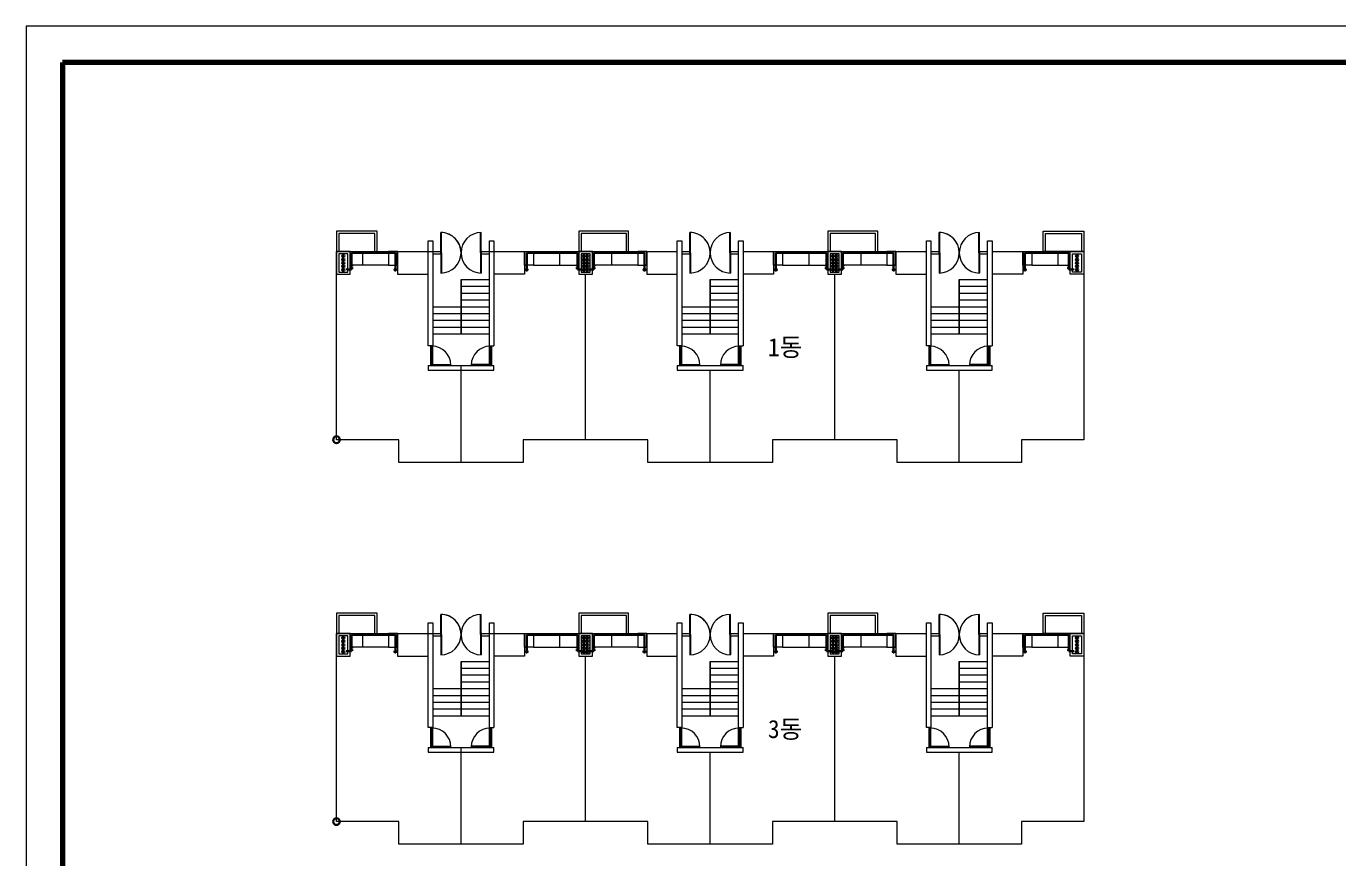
# Model space of a CAD drawing. Header units: millimetres. Extents: x 77978 to 1977917, y -128530 to 383426.
# Drawn here: x 1580897 to 1638850, y 92480 to 129213 of the extents above; entities that cross this region are included whole.
import ezdxf

# ---------------------------------------------------------------- set-up
doc = ezdxf.new("R2010")
doc.units = ezdxf.units.MM
doc.header["$LTSCALE"] = 20
doc.layers.get('0').update_dxf_attribs({"lineweight": 0})
doc.layers.add('TEXT', color=2, linetype='Continuous')
doc.layers.add('급수부품', color=2, linetype='Continuous')
for name, color, linetype, lineweight in [('WID', 6, 'Continuous', 0), ('건축선', 7, 'Continuous', 0), ('급수', 3, 'Continuous', 30)]:
    doc.layers.add(name, color=color, linetype=linetype, lineweight=lineweight)
doc.styles.add('굴림800', font='', dxfattribs={"height": 800})
doc.styles.get('굴림800').set_extended_font_data('GulimChe')

# ---------------------------------------------------------------- blocks, each defined once
blk = doc.blocks.new('상수도 도각-다중')
at = {"lineweight": 100}
for p, q in [((123000, 86100), (3000, 86100)), ((3000, 86100), (3000, 3000))]:
    blk.add_line(p, q, dxfattribs=at)
blk.add_lwpolyline([(0, 0), (126000, 0), (126000, 89100), (0, 89100)], close=True)
blk = doc.blocks.new('A$C701459fe')
at = {"layer": '급수부품'}
for p, q in [((0, -283), (0, 284)), ((0, 233), (460, -232)), ((460, 233), (0, -232)), ((460, -283), (460, 284))]:
    blk.add_line(p, q, dxfattribs=at)

msp = doc.modelspace()

# ---------------------------------------------------------------- linework, layer by layer
for p, q in [((1596295.1, 119269.1), (1596295.1, 120069.1)), ((1607395.1, 119269.1), (1607395.1, 120069.1)), ((1618395.1, 119269.1), (1618395.1, 120069.1)), ((1625895.1, 119269.1), (1625895.1, 120069.1)), ((1598645.1, 119739.1), (1598845.1, 119739.1)), ((1601345.1, 119739.1), (1601545.1, 119739.1)), ((1609645.1, 119739.1), (1609845.1, 119739.1)), ((1612345.1, 119739.1), (1612545.1, 119739.1)), ((1620645.1, 119739.1), (1620845.1, 119739.1)), ((1623345.1, 119739.1), (1623545.1, 119739.1)), ((1594595.1, 119269.1), (1598845.1, 119269.1)), ((1594595.1, 110969.1), (1594595.1, 119269.1)), ((1595195.1, 119269.1), (1597295.1, 119269.1)), ((1595745.1, 119269.1), (1595745.1, 118669.1)), ((1597295.1, 119269.1), (1597295.1, 118269.1)), ((1601345.1, 119269.1), (1609645.1, 119269.1)), ((1602895.1, 119269.1), (1602895.1, 118269.1)), ((1604445.1, 119269.1), (1604445.1, 118669.1)), ((1606745.1, 119269.1), (1606745.1, 118669.1)), ((1608295.1, 119269.1), (1608295.1, 118269.1)), ((1612545.1, 119269.1), (1620645.1, 119269.1)), ((1613895.1, 119269.1), (1613895.1, 118269.1)), ((1615445.1, 119269.1), (1615445.1, 118669.1)), ((1617745.1, 119269.1), (1617745.1, 118669.1)), ((1619295.1, 119269.1), (1619295.1, 118269.1)), ((1623545.1, 119269.1), (1627595.1, 119269.1)), ((1624895.1, 119269.1), (1624895.1, 118269.1)), ((1626445.1, 119269.1), (1626445.1, 118669.1)), ((1627595.1, 119269.1), (1627595.1, 110969.1)), ((1596895.1, 118669.1), (1595195.1, 118669.1)), ((1597295.1, 118669.1), (1597195.1, 118669.1)), ((1597295.1, 118269.1), (1598645.1, 118269.1)), ((1602895.1, 118269.1), (1601545.1, 118269.1)), ((1602895.1, 118669.1), (1602995.1, 118669.1)), ((1603295.1, 118669.1), (1605295.1, 118669.1)), ((1605595.1, 110969.1), (1605595.1, 118269.1)), ((1607895.1, 118669.1), (1605895.1, 118669.1)), ((1608295.1, 118669.1), (1608195.1, 118669.1)), ((1608295.1, 118269.1), (1609645.1, 118269.1)), ((1613895.1, 118269.1), (1612545.1, 118269.1)), ((1613895.1, 118669.1), (1613995.1, 118669.1)), ((1614295.1, 118669.1), (1616295.1, 118669.1)), ((1616595.1, 110969.1), (1616595.1, 118269.1)), ((1618895.1, 118669.1), (1616895.1, 118669.1)), ((1619295.1, 118669.1), (1619195.1, 118669.1)), ((1619295.1, 118269.1), (1620645.1, 118269.1)), ((1624895.1, 118269.1), (1623545.1, 118269.1)), ((1624895.1, 118669.1), (1624995.1, 118669.1)), ((1625295.1, 118669.1), (1626995.1, 118669.1)), ((1600095.1, 115639.1), (1600095.1, 118039.1)), ((1611095.1, 115639.1), (1611095.1, 118039.1)), ((1611095.1, 115639.1), (1611095.1, 118039.1)), ((1622095.1, 115639.1), (1622095.1, 118039.1)), ((1622095.1, 115639.1), (1622095.1, 118039.1)), ((1600095.1, 109969.1), (1600095.1, 114239.1)), ((1611095.1, 109969.1), (1611095.1, 114039.1)), ((1622095.1, 109969.1), (1622095.1, 114039.1)), ((1597345.1, 110969.1), (1594595.1, 110969.1)), ((1597345.1, 109969.1), (1597345.1, 110969.1)), ((1608345.1, 110969.1), (1602845.1, 110969.1)), ((1602845.1, 110969.1), (1602845.1, 109969.1)), ((1608345.1, 109969.1), (1608345.1, 110969.1)), ((1619345.1, 110969.1), (1613845.1, 110969.1)), ((1613845.1, 110969.1), (1613845.1, 109969.1)), ((1619345.1, 109969.1), (1619345.1, 110969.1)), ((1627595.1, 110969.1), (1624845.1, 110969.1)), ((1624845.1, 110969.1), (1624845.1, 109969.1)), ((1602845.1, 109969.1), (1597345.1, 109969.1)), ((1613845.1, 109969.1), (1608345.1, 109969.1)), ((1624845.1, 109969.1), (1619345.1, 109969.1)), ((1596295.1, 102419.1), (1596295.1, 103219.1)), ((1607395.1, 102419.1), (1607395.1, 103219.1)), ((1618395.1, 102419.1), (1618395.1, 103219.1)), ((1625895.1, 102419.1), (1625895.1, 103219.1)), ((1598645.1, 102889.1), (1598845.1, 102889.1)), ((1601345.1, 102889.1), (1601545.1, 102889.1)), ((1609645.1, 102889.1), (1609845.1, 102889.1)), ((1612345.1, 102889.1), (1612545.1, 102889.1)), ((1620645.1, 102889.1), (1620845.1, 102889.1)), ((1623345.1, 102889.1), (1623545.1, 102889.1)), ((1594595.1, 102419.1), (1598845.1, 102419.1)), ((1594595.1, 94119.1), (1594595.1, 102419.1)), ((1595195.1, 102419.1), (1597295.1, 102419.1)), ((1595745.1, 102419.1), (1595745.1, 101819.1)), ((1597295.1, 102419.1), (1597295.1, 101419.1)), ((1601345.1, 102419.1), (1609645.1, 102419.1)), ((1602895.1, 102419.1), (1602895.1, 101419.1)), ((1604445.1, 102419.1), (1604445.1, 101819.1)), ((1606745.1, 102419.1), (1606745.1, 101819.1)), ((1608295.1, 102419.1), (1608295.1, 101419.1)), ((1612545.1, 102419.1), (1620645.1, 102419.1)), ((1613895.1, 102419.1), (1613895.1, 101419.1)), ((1615445.1, 102419.1), (1615445.1, 101819.1)), ((1617745.1, 102419.1), (1617745.1, 101819.1)), ((1619295.1, 102419.1), (1619295.1, 101419.1)), ((1623545.1, 102419.1), (1627595.1, 102419.1)), ((1624895.1, 102419.1), (1624895.1, 101419.1)), ((1626445.1, 102419.1), (1626445.1, 101819.1)), ((1627595.1, 102419.1), (1627595.1, 94119.1)), ((1596895.1, 101819.1), (1595195.1, 101819.1)), ((1597295.1, 101819.1), (1597195.1, 101819.1)), ((1597295.1, 101419.1), (1598645.1, 101419.1)), ((1602895.1, 101419.1), (1601545.1, 101419.1)), ((1602895.1, 101819.1), (1602995.1, 101819.1)), ((1603295.1, 101819.1), (1605295.1, 101819.1)), ((1605595.1, 94119.1), (1605595.1, 101419.1)), ((1607895.1, 101819.1), (1605895.1, 101819.1)), ((1608295.1, 101819.1), (1608195.1, 101819.1)), ((1608295.1, 101419.1), (1609645.1, 101419.1)), ((1613895.1, 101419.1), (1612545.1, 101419.1)), ((1613895.1, 101819.1), (1613995.1, 101819.1)), ((1614295.1, 101819.1), (1616295.1, 101819.1)), ((1616595.1, 94119.1), (1616595.1, 101419.1)), ((1618895.1, 101819.1), (1616895.1, 101819.1)), ((1619295.1, 101819.1), (1619195.1, 101819.1)), ((1619295.1, 101419.1), (1620645.1, 101419.1)), ((1624895.1, 101419.1), (1623545.1, 101419.1)), ((1624895.1, 101819.1), (1624995.1, 101819.1)), ((1625295.1, 101819.1), (1626995.1, 101819.1)), ((1600095.1, 98789.1), (1600095.1, 101189.1)), ((1611095.1, 98789.1), (1611095.1, 101189.1)), ((1611095.1, 98789.1), (1611095.1, 101189.1)), ((1622095.1, 98789.1), (1622095.1, 101189.1)), ((1622095.1, 98789.1), (1622095.1, 101189.1)), ((1600095.1, 93119.1), (1600095.1, 97389.1)), ((1611095.1, 93119.1), (1611095.1, 97189.1)), ((1622095.1, 93119.1), (1622095.1, 97189.1)), ((1597345.1, 94119.1), (1594595.1, 94119.1)), ((1597345.1, 93119.1), (1597345.1, 94119.1)), ((1608345.1, 94119.1), (1602845.1, 94119.1)), ((1602845.1, 94119.1), (1602845.1, 93119.1)), ((1608345.1, 93119.1), (1608345.1, 94119.1)), ((1619345.1, 94119.1), (1613845.1, 94119.1)), ((1613845.1, 94119.1), (1613845.1, 93119.1)), ((1619345.1, 93119.1), (1619345.1, 94119.1)), ((1627595.1, 94119.1), (1624845.1, 94119.1)), ((1624845.1, 94119.1), (1624845.1, 93119.1)), ((1602845.1, 93119.1), (1597345.1, 93119.1)), ((1613845.1, 93119.1), (1608345.1, 93119.1)), ((1624845.1, 93119.1), (1619345.1, 93119.1))]:
    msp.add_line(p, q)
at = {"color": 5}
for p, q in [((1605395.1, 119269.1), (1607395.1, 119269.1)), ((1616395.1, 119269.1), (1618395.1, 119269.1)), ((1605395.1, 102419.1), (1607395.1, 102419.1)), ((1616395.1, 102419.1), (1618395.1, 102419.1))]:
    msp.add_line(p, q, dxfattribs=at)
for points in [[(1596395.1, 120169.1), (1594595.1, 120169.1), (1594595.1, 119269.1), (1596395.1, 119269.1)], [(1596295.1, 120069.1), (1594695.1, 120069.1), (1594695.1, 119269.1), (1596295.1, 119269.1)], [(1607495.1, 120169.1), (1605295.1, 120169.1), (1605295.1, 119269.1), (1607495.1, 119269.1)], [(1607395.1, 120069.1), (1605395.1, 120069.1), (1605395.1, 119269.1), (1607395.1, 119269.1)], [(1618495.1, 120169.1), (1616295.1, 120169.1), (1616295.1, 119269.1), (1618495.1, 119269.1)], [(1618395.1, 120069.1), (1616395.1, 120069.1), (1616395.1, 119269.1), (1618395.1, 119269.1)], [(1625795.1, 120169.1), (1627595.1, 120169.1), (1627595.1, 119269.1), (1625795.1, 119269.1)], [(1625895.1, 120069.1), (1627495.1, 120069.1), (1627495.1, 119269.1), (1625895.1, 119269.1)], [(1594595.1, 118269.1), (1595195.1, 118269.1), (1595195.1, 119269.1), (1594595.1, 119269.1)], [(1594695.1, 118369.1), (1595095.1, 118369.1), (1595095.1, 119169.1), (1594695.1, 119169.1)], [(1596895.1, 118669.1), (1597295.1, 118669.1), (1597295.1, 119269.1), (1596895.1, 119269.1)], [(1603295.1, 118669.1), (1602895.1, 118669.1), (1602895.1, 119269.1), (1603295.1, 119269.1)], [(1605295.1, 118269.1), (1605895.1, 118269.1), (1605895.1, 119269.1), (1605295.1, 119269.1)], [(1605395.1, 118369.1), (1605795.1, 118369.1), (1605795.1, 119169.1), (1605395.1, 119169.1)], [(1607895.1, 118669.1), (1608295.1, 118669.1), (1608295.1, 119269.1), (1607895.1, 119269.1)], [(1614295.1, 118669.1), (1613895.1, 118669.1), (1613895.1, 119269.1), (1614295.1, 119269.1)], [(1616295.1, 118269.1), (1616895.1, 118269.1), (1616895.1, 119269.1), (1616295.1, 119269.1)], [(1616395.1, 118369.1), (1616795.1, 118369.1), (1616795.1, 119169.1), (1616395.1, 119169.1)], [(1618895.1, 118669.1), (1619295.1, 118669.1), (1619295.1, 119269.1), (1618895.1, 119269.1)], [(1625295.1, 118669.1), (1624895.1, 118669.1), (1624895.1, 119269.1), (1625295.1, 119269.1)], [(1627595.1, 118269.1), (1626995.1, 118269.1), (1626995.1, 119269.1), (1627595.1, 119269.1)], [(1627495.1, 118369.1), (1627095.1, 118369.1), (1627095.1, 119169.1), (1627495.1, 119169.1)], [(1596395.1, 103319.1), (1594595.1, 103319.1), (1594595.1, 102419.1), (1596395.1, 102419.1)], [(1596295.1, 103219.1), (1594695.1, 103219.1), (1594695.1, 102419.1), (1596295.1, 102419.1)], [(1607495.1, 103319.1), (1605295.1, 103319.1), (1605295.1, 102419.1), (1607495.1, 102419.1)], [(1607395.1, 103219.1), (1605395.1, 103219.1), (1605395.1, 102419.1), (1607395.1, 102419.1)], [(1618495.1, 103319.1), (1616295.1, 103319.1), (1616295.1, 102419.1), (1618495.1, 102419.1)], [(1618395.1, 103219.1), (1616395.1, 103219.1), (1616395.1, 102419.1), (1618395.1, 102419.1)], [(1625795.1, 103319.1), (1627595.1, 103319.1), (1627595.1, 102419.1), (1625795.1, 102419.1)], [(1625895.1, 103219.1), (1627495.1, 103219.1), (1627495.1, 102419.1), (1625895.1, 102419.1)], [(1594595.1, 101419.1), (1595195.1, 101419.1), (1595195.1, 102419.1), (1594595.1, 102419.1)], [(1594695.1, 101519.1), (1595095.1, 101519.1), (1595095.1, 102319.1), (1594695.1, 102319.1)], [(1596895.1, 101819.1), (1597295.1, 101819.1), (1597295.1, 102419.1), (1596895.1, 102419.1)], [(1603295.1, 101819.1), (1602895.1, 101819.1), (1602895.1, 102419.1), (1603295.1, 102419.1)], [(1605295.1, 101419.1), (1605895.1, 101419.1), (1605895.1, 102419.1), (1605295.1, 102419.1)], [(1605395.1, 101519.1), (1605795.1, 101519.1), (1605795.1, 102319.1), (1605395.1, 102319.1)], [(1607895.1, 101819.1), (1608295.1, 101819.1), (1608295.1, 102419.1), (1607895.1, 102419.1)], [(1614295.1, 101819.1), (1613895.1, 101819.1), (1613895.1, 102419.1), (1614295.1, 102419.1)], [(1616295.1, 101419.1), (1616895.1, 101419.1), (1616895.1, 102419.1), (1616295.1, 102419.1)], [(1616395.1, 101519.1), (1616795.1, 101519.1), (1616795.1, 102319.1), (1616395.1, 102319.1)], [(1618895.1, 101819.1), (1619295.1, 101819.1), (1619295.1, 102419.1), (1618895.1, 102419.1)], [(1625295.1, 101819.1), (1624895.1, 101819.1), (1624895.1, 102419.1), (1625295.1, 102419.1)], [(1627595.1, 101419.1), (1626995.1, 101419.1), (1626995.1, 102419.1), (1627595.1, 102419.1)], [(1627495.1, 101519.1), (1627095.1, 101519.1), (1627095.1, 102319.1), (1627495.1, 102319.1)]]:
    msp.add_lwpolyline(points, close=True)
at = {"layer": 'WID'}
for p, q in [((1599200.1, 119219.1), (1599200.1, 120114.1)), ((1599230.1, 119219.1), (1599230.1, 120113.6)), ((1600960.1, 119219.1), (1600960.1, 120113.6)), ((1600960.1, 119269.1), (1600960.1, 120109.7)), ((1600990.1, 119219.1), (1600990.1, 120114.1)), ((1600990.1, 119219.1), (1600990.1, 120110.3)), ((1610200.1, 119219.1), (1610200.1, 120114.1)), ((1610230.1, 119219.1), (1610230.1, 120113.6)), ((1611960.1, 119219.1), (1611960.1, 120113.6)), ((1611960.1, 119269.1), (1611960.1, 120109.7)), ((1611990.1, 119219.1), (1611990.1, 120114.1)), ((1611990.1, 119219.1), (1611990.1, 120110.3)), ((1621200.1, 119219.1), (1621200.1, 120114.1)), ((1621230.1, 119219.1), (1621230.1, 120113.6)), ((1622960.1, 119219.1), (1622960.1, 120113.6)), ((1622960.1, 119269.1), (1622960.1, 120109.7)), ((1622990.1, 119219.1), (1622990.1, 120114.1)), ((1622990.1, 119219.1), (1622990.1, 120110.3)), ((1598845.1, 119269.1), (1599230.1, 119269.1)), ((1598845.1, 119169.1), (1599230.1, 119169.1)), ((1599175.1, 119269.1), (1599200.1, 119269.1)), ((1599200.1, 119169.1), (1599175.1, 119169.1)), ((1599175.1, 119169.1), (1599200.1, 119169.1)), ((1599200.1, 119269.1), (1599200.1, 119169.1)), ((1599230.1, 119269.1), (1599200.1, 119269.1)), ((1599230.1, 119219.1), (1599200.1, 119219.1)), ((1599200.1, 119219.1), (1599200.1, 118324.1)), ((1599230.1, 119169.1), (1599200.1, 119169.1)), ((1599230.1, 119219.1), (1599230.1, 118324.6)), ((1600960.1, 119269.1), (1601345.1, 119269.1)), ((1600990.1, 119269.1), (1600960.1, 119269.1)), ((1600960.1, 119219.1), (1600990.1, 119219.1)), ((1600960.1, 119219.1), (1600960.1, 118324.6)), ((1600960.1, 119219.1), (1600990.1, 119219.1)), ((1600960.1, 119169.1), (1601345.1, 119169.1)), ((1600960.1, 119169.1), (1600990.1, 119169.1)), ((1600990.1, 119269.1), (1600990.1, 119169.1)), ((1601015.1, 119269.1), (1600990.1, 119269.1)), ((1600990.1, 119269.1), (1600990.1, 119169.1)), ((1600990.1, 119219.1), (1600990.1, 118324.1)), ((1600990.1, 119169.1), (1601015.1, 119169.1)), ((1609845.1, 119269.1), (1610230.1, 119269.1)), ((1609845.1, 119169.1), (1610230.1, 119169.1)), ((1610175.1, 119269.1), (1610200.1, 119269.1)), ((1610200.1, 119169.1), (1610175.1, 119169.1)), ((1610175.1, 119169.1), (1610200.1, 119169.1)), ((1610200.1, 119269.1), (1610200.1, 119169.1)), ((1610230.1, 119269.1), (1610200.1, 119269.1)), ((1610230.1, 119219.1), (1610200.1, 119219.1)), ((1610200.1, 119219.1), (1610200.1, 118324.1)), ((1610230.1, 119169.1), (1610200.1, 119169.1)), ((1610230.1, 119219.1), (1610230.1, 118324.6)), ((1611960.1, 119269.1), (1612345.1, 119269.1)), ((1611990.1, 119269.1), (1611960.1, 119269.1)), ((1611960.1, 119219.1), (1611990.1, 119219.1)), ((1611960.1, 119219.1), (1611960.1, 118324.6)), ((1611960.1, 119219.1), (1611990.1, 119219.1)), ((1611960.1, 119169.1), (1612345.1, 119169.1)), ((1611960.1, 119169.1), (1611990.1, 119169.1)), ((1611990.1, 119269.1), (1611990.1, 119169.1)), ((1612015.1, 119269.1), (1611990.1, 119269.1)), ((1611990.1, 119269.1), (1611990.1, 119169.1)), ((1611990.1, 119219.1), (1611990.1, 118324.1)), ((1611990.1, 119169.1), (1612015.1, 119169.1)), ((1620845.1, 119269.1), (1621230.1, 119269.1)), ((1620845.1, 119169.1), (1621230.1, 119169.1)), ((1621175.1, 119269.1), (1621200.1, 119269.1)), ((1621200.1, 119169.1), (1621175.1, 119169.1)), ((1621175.1, 119169.1), (1621200.1, 119169.1)), ((1621200.1, 119269.1), (1621200.1, 119169.1)), ((1621230.1, 119269.1), (1621200.1, 119269.1)), ((1621230.1, 119219.1), (1621200.1, 119219.1)), ((1621200.1, 119219.1), (1621200.1, 118324.1)), ((1621230.1, 119169.1), (1621200.1, 119169.1)), ((1621230.1, 119219.1), (1621230.1, 118324.6)), ((1622960.1, 119269.1), (1623345.1, 119269.1)), ((1622990.1, 119269.1), (1622960.1, 119269.1)), ((1622960.1, 119219.1), (1622990.1, 119219.1)), ((1622960.1, 119219.1), (1622960.1, 118324.6)), ((1622960.1, 119219.1), (1622990.1, 119219.1)), ((1622960.1, 119169.1), (1623345.1, 119169.1)), ((1622960.1, 119169.1), (1622990.1, 119169.1)), ((1622990.1, 119269.1), (1622990.1, 119169.1)), ((1623015.1, 119269.1), (1622990.1, 119269.1)), ((1622990.1, 119269.1), (1622990.1, 119169.1)), ((1622990.1, 119219.1), (1622990.1, 118324.1)), ((1622990.1, 119169.1), (1623015.1, 119169.1)), ((1598845.1, 115119.1), (1598745.1, 115119.1)), ((1598745.1, 115119.1), (1598745.1, 115094.1)), ((1598845.1, 115119.1), (1598745.1, 115119.1)), ((1598745.1, 115094.1), (1598745.1, 114294.1)), ((1598745.1, 115094.1), (1598775.6, 115094.1)), ((1598775.6, 115094.1), (1598775.6, 114284.1)), ((1598775.6, 115094.1), (1598775.6, 115074.1)), ((1598775.6, 115074.1), (1598815.6, 115074.1)), ((1598815.6, 115094.1), (1598845.1, 115094.1)), ((1598815.6, 115094.1), (1598815.6, 114264.1)), ((1598845.1, 115094.1), (1598845.1, 115119.1)), ((1598845.1, 114264.1), (1598845.1, 115094.1)), ((1601345.1, 115119.1), (1601445.1, 115119.1)), ((1601345.1, 115119.1), (1601445.1, 115119.1)), ((1601345.1, 115119.1), (1601445.1, 115119.1)), ((1601345.1, 115094.1), (1601345.1, 115119.1)), ((1601345.1, 115119.1), (1601445.1, 115119.1)), ((1601374.5, 115094.1), (1601345.1, 115094.1)), ((1601345.1, 114264.1), (1601345.1, 115094.1)), ((1601374.5, 115094.1), (1601374.5, 114264.1)), ((1601414.5, 115074.1), (1601374.5, 115074.1)), ((1601414.5, 115094.1), (1601414.5, 114284.1)), ((1601445.1, 115094.1), (1601414.5, 115094.1)), ((1601414.5, 115094.1), (1601414.5, 115074.1)), ((1601445.1, 115119.1), (1601445.1, 115094.1)), ((1601445.1, 115094.1), (1601445.1, 114294.1)), ((1609845.1, 115119.1), (1609745.1, 115119.1)), ((1609745.1, 115119.1), (1609745.1, 115094.1)), ((1609845.1, 115119.1), (1609745.1, 115119.1)), ((1609745.1, 115094.1), (1609745.1, 114294.1)), ((1609745.1, 115094.1), (1609775.6, 115094.1)), ((1609775.6, 115094.1), (1609775.6, 114284.1)), ((1609775.6, 115094.1), (1609775.6, 115074.1)), ((1609775.6, 115074.1), (1609815.6, 115074.1)), ((1609815.6, 115094.1), (1609845.1, 115094.1)), ((1609815.6, 115094.1), (1609815.6, 114264.1)), ((1609845.1, 115094.1), (1609845.1, 115119.1)), ((1609845.1, 114264.1), (1609845.1, 115094.1)), ((1612345.1, 115119.1), (1612445.1, 115119.1)), ((1612345.1, 115119.1), (1612445.1, 115119.1)), ((1612345.1, 115119.1), (1612445.1, 115119.1)), ((1612345.1, 115094.1), (1612345.1, 115119.1)), ((1612345.1, 115119.1), (1612445.1, 115119.1)), ((1612374.5, 115094.1), (1612345.1, 115094.1)), ((1612345.1, 114264.1), (1612345.1, 115094.1)), ((1612374.5, 115094.1), (1612374.5, 114264.1)), ((1612414.5, 115074.1), (1612374.5, 115074.1)), ((1612414.5, 115094.1), (1612414.5, 114284.1)), ((1612445.1, 115094.1), (1612414.5, 115094.1)), ((1612414.5, 115094.1), (1612414.5, 115074.1)), ((1612445.1, 115119.1), (1612445.1, 115094.1)), ((1612445.1, 115094.1), (1612445.1, 114294.1)), ((1620845.1, 115119.1), (1620745.1, 115119.1)), ((1620745.1, 115119.1), (1620745.1, 115094.1)), ((1620845.1, 115119.1), (1620745.1, 115119.1)), ((1620745.1, 115094.1), (1620745.1, 114294.1)), ((1620745.1, 115094.1), (1620775.6, 115094.1)), ((1620775.6, 115094.1), (1620775.6, 114284.1)), ((1620775.6, 115094.1), (1620775.6, 115074.1)), ((1620775.6, 115074.1), (1620815.6, 115074.1)), ((1620815.6, 115094.1), (1620845.1, 115094.1)), ((1620815.6, 115094.1), (1620815.6, 114264.1)), ((1620845.1, 115094.1), (1620845.1, 115119.1)), ((1620845.1, 114264.1), (1620845.1, 115094.1)), ((1623345.1, 115119.1), (1623445.1, 115119.1)), ((1623345.1, 115119.1), (1623445.1, 115119.1)), ((1623345.1, 115119.1), (1623445.1, 115119.1)), ((1623345.1, 115094.1), (1623345.1, 115119.1)), ((1623345.1, 115119.1), (1623445.1, 115119.1)), ((1623374.5, 115094.1), (1623345.1, 115094.1)), ((1623345.1, 114264.1), (1623345.1, 115094.1)), ((1623374.5, 115094.1), (1623374.5, 114264.1)), ((1623414.5, 115074.1), (1623374.5, 115074.1)), ((1623414.5, 115094.1), (1623414.5, 114284.1)), ((1623445.1, 115094.1), (1623414.5, 115094.1)), ((1623414.5, 115094.1), (1623414.5, 115074.1)), ((1623445.1, 115119.1), (1623445.1, 115094.1)), ((1623445.1, 115094.1), (1623445.1, 114294.1)), ((1598745.1, 114294.1), (1598745.1, 114264.1)), ((1598745.1, 114264.1), (1598745.1, 114239.1)), ((1598775.6, 114264.1), (1598745.1, 114264.1)), ((1598745.1, 114239.1), (1598845.1, 114239.1)), ((1598775.6, 114284.1), (1598775.6, 114264.1)), ((1598815.6, 114284.1), (1598775.6, 114284.1)), ((1598815.6, 114264.1), (1598845.1, 114264.1)), ((1598845.1, 114294.1), (1599645, 114294.1)), ((1598845.1, 114264.1), (1599645.6, 114264.1)), ((1598845.1, 114239.1), (1598845.1, 114264.1)), ((1601345.1, 114264.1), (1600544.5, 114264.1)), ((1601345.1, 114294.1), (1600545.1, 114294.1)), ((1601345.1, 114239.1), (1601345.1, 114264.1)), ((1601374.5, 114264.1), (1601345.1, 114264.1)), ((1601445.1, 114239.1), (1601345.1, 114239.1)), ((1601374.5, 114284.1), (1601414.5, 114284.1)), ((1601414.5, 114284.1), (1601414.5, 114264.1)), ((1601414.5, 114264.1), (1601445.1, 114264.1)), ((1601445.1, 114294.1), (1601445.1, 114264.1)), ((1601445.1, 114264.1), (1601445.1, 114239.1)), ((1609745.1, 114294.1), (1609745.1, 114264.1)), ((1609745.1, 114264.1), (1609745.1, 114239.1)), ((1609775.6, 114264.1), (1609745.1, 114264.1)), ((1609745.1, 114239.1), (1609845.1, 114239.1)), ((1609775.6, 114284.1), (1609775.6, 114264.1)), ((1609815.6, 114284.1), (1609775.6, 114284.1)), ((1609815.6, 114264.1), (1609845.1, 114264.1)), ((1609845.1, 114294.1), (1610645, 114294.1)), ((1609845.1, 114264.1), (1610645.6, 114264.1)), ((1609845.1, 114239.1), (1609845.1, 114264.1)), ((1612345.1, 114264.1), (1611544.5, 114264.1)), ((1612345.1, 114294.1), (1611545.1, 114294.1)), ((1612345.1, 114239.1), (1612345.1, 114264.1)), ((1612374.5, 114264.1), (1612345.1, 114264.1)), ((1612445.1, 114239.1), (1612345.1, 114239.1)), ((1612374.5, 114284.1), (1612414.5, 114284.1)), ((1612414.5, 114284.1), (1612414.5, 114264.1)), ((1612414.5, 114264.1), (1612445.1, 114264.1)), ((1612445.1, 114294.1), (1612445.1, 114264.1)), ((1612445.1, 114264.1), (1612445.1, 114239.1)), ((1620745.1, 114294.1), (1620745.1, 114264.1)), ((1620745.1, 114264.1), (1620745.1, 114239.1)), ((1620775.6, 114264.1), (1620745.1, 114264.1)), ((1620745.1, 114239.1), (1620845.1, 114239.1)), ((1620775.6, 114284.1), (1620775.6, 114264.1)), ((1620815.6, 114284.1), (1620775.6, 114284.1)), ((1620815.6, 114264.1), (1620845.1, 114264.1)), ((1620845.1, 114294.1), (1621645, 114294.1)), ((1620845.1, 114264.1), (1621645.6, 114264.1)), ((1620845.1, 114239.1), (1620845.1, 114264.1)), ((1623345.1, 114264.1), (1622544.5, 114264.1)), ((1623345.1, 114294.1), (1622545.1, 114294.1)), ((1623345.1, 114239.1), (1623345.1, 114264.1)), ((1623374.5, 114264.1), (1623345.1, 114264.1)), ((1623445.1, 114239.1), (1623345.1, 114239.1)), ((1623374.5, 114284.1), (1623414.5, 114284.1)), ((1623414.5, 114284.1), (1623414.5, 114264.1)), ((1623414.5, 114264.1), (1623445.1, 114264.1)), ((1623445.1, 114294.1), (1623445.1, 114264.1)), ((1623445.1, 114264.1), (1623445.1, 114239.1)), ((1599200.1, 102369.1), (1599200.1, 103264.1)), ((1599230.1, 102369.1), (1599230.1, 103263.6)), ((1600960.1, 102369.1), (1600960.1, 103263.6)), ((1600960.1, 102419.1), (1600960.1, 103259.7)), ((1600990.1, 102369.1), (1600990.1, 103264.1)), ((1600990.1, 102369.1), (1600990.1, 103260.3)), ((1610200.1, 102369.1), (1610200.1, 103264.1)), ((1610230.1, 102369.1), (1610230.1, 103263.6)), ((1611960.1, 102369.1), (1611960.1, 103263.6)), ((1611960.1, 102419.1), (1611960.1, 103259.7)), ((1611990.1, 102369.1), (1611990.1, 103264.1)), ((1611990.1, 102369.1), (1611990.1, 103260.3)), ((1621200.1, 102369.1), (1621200.1, 103264.1)), ((1621230.1, 102369.1), (1621230.1, 103263.6)), ((1622960.1, 102369.1), (1622960.1, 103263.6)), ((1622960.1, 102419.1), (1622960.1, 103259.7)), ((1622990.1, 102369.1), (1622990.1, 103264.1)), ((1622990.1, 102369.1), (1622990.1, 103260.3)), ((1598845.1, 102419.1), (1599230.1, 102419.1)), ((1598845.1, 102319.1), (1599230.1, 102319.1)), ((1599175.1, 102419.1), (1599200.1, 102419.1)), ((1599200.1, 102319.1), (1599175.1, 102319.1)), ((1599175.1, 102319.1), (1599200.1, 102319.1)), ((1599200.1, 102419.1), (1599200.1, 102319.1)), ((1599230.1, 102419.1), (1599200.1, 102419.1)), ((1599230.1, 102369.1), (1599200.1, 102369.1)), ((1599200.1, 102369.1), (1599200.1, 101474.1)), ((1599230.1, 102319.1), (1599200.1, 102319.1)), ((1599230.1, 102369.1), (1599230.1, 101474.6)), ((1600960.1, 102419.1), (1601345.1, 102419.1)), ((1600990.1, 102419.1), (1600960.1, 102419.1)), ((1600960.1, 102369.1), (1600990.1, 102369.1)), ((1600960.1, 102369.1), (1600960.1, 101474.6)), ((1600960.1, 102369.1), (1600990.1, 102369.1)), ((1600960.1, 102319.1), (1601345.1, 102319.1)), ((1600960.1, 102319.1), (1600990.1, 102319.1)), ((1600990.1, 102419.1), (1600990.1, 102319.1)), ((1601015.1, 102419.1), (1600990.1, 102419.1)), ((1600990.1, 102419.1), (1600990.1, 102319.1)), ((1600990.1, 102369.1), (1600990.1, 101474.1)), ((1600990.1, 102319.1), (1601015.1, 102319.1)), ((1609845.1, 102419.1), (1610230.1, 102419.1)), ((1609845.1, 102319.1), (1610230.1, 102319.1)), ((1610175.1, 102419.1), (1610200.1, 102419.1)), ((1610200.1, 102319.1), (1610175.1, 102319.1)), ((1610175.1, 102319.1), (1610200.1, 102319.1)), ((1610200.1, 102419.1), (1610200.1, 102319.1)), ((1610230.1, 102419.1), (1610200.1, 102419.1)), ((1610230.1, 102369.1), (1610200.1, 102369.1)), ((1610200.1, 102369.1), (1610200.1, 101474.1)), ((1610230.1, 102319.1), (1610200.1, 102319.1)), ((1610230.1, 102369.1), (1610230.1, 101474.6)), ((1611960.1, 102419.1), (1612345.1, 102419.1)), ((1611990.1, 102419.1), (1611960.1, 102419.1)), ((1611960.1, 102369.1), (1611990.1, 102369.1)), ((1611960.1, 102369.1), (1611960.1, 101474.6)), ((1611960.1, 102369.1), (1611990.1, 102369.1)), ((1611960.1, 102319.1), (1612345.1, 102319.1)), ((1611960.1, 102319.1), (1611990.1, 102319.1)), ((1611990.1, 102419.1), (1611990.1, 102319.1)), ((1612015.1, 102419.1), (1611990.1, 102419.1)), ((1611990.1, 102419.1), (1611990.1, 102319.1)), ((1611990.1, 102369.1), (1611990.1, 101474.1)), ((1611990.1, 102319.1), (1612015.1, 102319.1)), ((1620845.1, 102419.1), (1621230.1, 102419.1)), ((1620845.1, 102319.1), (1621230.1, 102319.1)), ((1621175.1, 102419.1), (1621200.1, 102419.1)), ((1621200.1, 102319.1), (1621175.1, 102319.1)), ((1621175.1, 102319.1), (1621200.1, 102319.1)), ((1621200.1, 102419.1), (1621200.1, 102319.1)), ((1621230.1, 102419.1), (1621200.1, 102419.1)), ((1621230.1, 102369.1), (1621200.1, 102369.1)), ((1621200.1, 102369.1), (1621200.1, 101474.1)), ((1621230.1, 102319.1), (1621200.1, 102319.1)), ((1621230.1, 102369.1), (1621230.1, 101474.6)), ((1622960.1, 102419.1), (1623345.1, 102419.1)), ((1622990.1, 102419.1), (1622960.1, 102419.1)), ((1622960.1, 102369.1), (1622990.1, 102369.1)), ((1622960.1, 102369.1), (1622960.1, 101474.6)), ((1622960.1, 102369.1), (1622990.1, 102369.1)), ((1622960.1, 102319.1), (1623345.1, 102319.1)), ((1622960.1, 102319.1), (1622990.1, 102319.1)), ((1622990.1, 102419.1), (1622990.1, 102319.1)), ((1623015.1, 102419.1), (1622990.1, 102419.1)), ((1622990.1, 102419.1), (1622990.1, 102319.1)), ((1622990.1, 102369.1), (1622990.1, 101474.1)), ((1622990.1, 102319.1), (1623015.1, 102319.1)), ((1598845.1, 98269.1), (1598745.1, 98269.1)), ((1598745.1, 98269.1), (1598745.1, 98244.1)), ((1598845.1, 98269.1), (1598745.1, 98269.1)), ((1598745.1, 98244.1), (1598745.1, 97444.1)), ((1598745.1, 98244.1), (1598775.6, 98244.1)), ((1598775.6, 98244.1), (1598775.6, 97434.1)), ((1598775.6, 98244.1), (1598775.6, 98224.1)), ((1598775.6, 98224.1), (1598815.6, 98224.1)), ((1598815.6, 98244.1), (1598845.1, 98244.1)), ((1598815.6, 98244.1), (1598815.6, 97414.1)), ((1598845.1, 98244.1), (1598845.1, 98269.1)), ((1598845.1, 97414.1), (1598845.1, 98244.1)), ((1601345.1, 98269.1), (1601445.1, 98269.1)), ((1601345.1, 98269.1), (1601445.1, 98269.1)), ((1601345.1, 98269.1), (1601445.1, 98269.1)), ((1601345.1, 98244.1), (1601345.1, 98269.1)), ((1601345.1, 98269.1), (1601445.1, 98269.1)), ((1601374.5, 98244.1), (1601345.1, 98244.1)), ((1601345.1, 97414.1), (1601345.1, 98244.1)), ((1601374.5, 98244.1), (1601374.5, 97414.1)), ((1601414.5, 98224.1), (1601374.5, 98224.1)), ((1601414.5, 98244.1), (1601414.5, 97434.1)), ((1601445.1, 98244.1), (1601414.5, 98244.1)), ((1601414.5, 98244.1), (1601414.5, 98224.1)), ((1601445.1, 98269.1), (1601445.1, 98244.1)), ((1601445.1, 98244.1), (1601445.1, 97444.1)), ((1609845.1, 98269.1), (1609745.1, 98269.1)), ((1609745.1, 98269.1), (1609745.1, 98244.1)), ((1609845.1, 98269.1), (1609745.1, 98269.1)), ((1609745.1, 98244.1), (1609745.1, 97444.1)), ((1609745.1, 98244.1), (1609775.6, 98244.1)), ((1609775.6, 98244.1), (1609775.6, 97434.1)), ((1609775.6, 98244.1), (1609775.6, 98224.1)), ((1609775.6, 98224.1), (1609815.6, 98224.1)), ((1609815.6, 98244.1), (1609845.1, 98244.1)), ((1609815.6, 98244.1), (1609815.6, 97414.1)), ((1609845.1, 98244.1), (1609845.1, 98269.1)), ((1609845.1, 97414.1), (1609845.1, 98244.1)), ((1612345.1, 98269.1), (1612445.1, 98269.1)), ((1612345.1, 98269.1), (1612445.1, 98269.1)), ((1612345.1, 98269.1), (1612445.1, 98269.1)), ((1612345.1, 98244.1), (1612345.1, 98269.1)), ((1612345.1, 98269.1), (1612445.1, 98269.1)), ((1612374.5, 98244.1), (1612345.1, 98244.1)), ((1612345.1, 97414.1), (1612345.1, 98244.1)), ((1612374.5, 98244.1), (1612374.5, 97414.1)), ((1612414.5, 98224.1), (1612374.5, 98224.1)), ((1612414.5, 98244.1), (1612414.5, 97434.1)), ((1612445.1, 98244.1), (1612414.5, 98244.1)), ((1612414.5, 98244.1), (1612414.5, 98224.1)), ((1612445.1, 98269.1), (1612445.1, 98244.1)), ((1612445.1, 98244.1), (1612445.1, 97444.1)), ((1620845.1, 98269.1), (1620745.1, 98269.1)), ((1620745.1, 98269.1), (1620745.1, 98244.1)), ((1620845.1, 98269.1), (1620745.1, 98269.1)), ((1620745.1, 98244.1), (1620745.1, 97444.1)), ((1620745.1, 98244.1), (1620775.6, 98244.1)), ((1620775.6, 98244.1), (1620775.6, 97434.1)), ((1620775.6, 98244.1), (1620775.6, 98224.1)), ((1620775.6, 98224.1), (1620815.6, 98224.1)), ((1620815.6, 98244.1), (1620845.1, 98244.1)), ((1620815.6, 98244.1), (1620815.6, 97414.1)), ((1620845.1, 98244.1), (1620845.1, 98269.1)), ((1620845.1, 97414.1), (1620845.1, 98244.1)), ((1623345.1, 98269.1), (1623445.1, 98269.1)), ((1623345.1, 98269.1), (1623445.1, 98269.1)), ((1623345.1, 98269.1), (1623445.1, 98269.1)), ((1623345.1, 98244.1), (1623345.1, 98269.1)), ((1623345.1, 98269.1), (1623445.1, 98269.1)), ((1623374.5, 98244.1), (1623345.1, 98244.1)), ((1623345.1, 97414.1), (1623345.1, 98244.1)), ((1623374.5, 98244.1), (1623374.5, 97414.1)), ((1623414.5, 98224.1), (1623374.5, 98224.1)), ((1623414.5, 98244.1), (1623414.5, 97434.1)), ((1623445.1, 98244.1), (1623414.5, 98244.1)), ((1623414.5, 98244.1), (1623414.5, 98224.1)), ((1623445.1, 98269.1), (1623445.1, 98244.1)), ((1623445.1, 98244.1), (1623445.1, 97444.1)), ((1598745.1, 97444.1), (1598745.1, 97414.1)), ((1598745.1, 97414.1), (1598745.1, 97389.1)), ((1598775.6, 97414.1), (1598745.1, 97414.1)), ((1598745.1, 97389.1), (1598845.1, 97389.1)), ((1598775.6, 97434.1), (1598775.6, 97414.1)), ((1598815.6, 97434.1), (1598775.6, 97434.1)), ((1598815.6, 97414.1), (1598845.1, 97414.1)), ((1598845.1, 97444.1), (1599645, 97444.1)), ((1598845.1, 97414.1), (1599645.6, 97414.1)), ((1598845.1, 97389.1), (1598845.1, 97414.1)), ((1601345.1, 97414.1), (1600544.5, 97414.1)), ((1601345.1, 97444.1), (1600545.1, 97444.1)), ((1601345.1, 97389.1), (1601345.1, 97414.1)), ((1601374.5, 97414.1), (1601345.1, 97414.1)), ((1601445.1, 97389.1), (1601345.1, 97389.1)), ((1601374.5, 97434.1), (1601414.5, 97434.1)), ((1601414.5, 97434.1), (1601414.5, 97414.1)), ((1601414.5, 97414.1), (1601445.1, 97414.1)), ((1601445.1, 97444.1), (1601445.1, 97414.1)), ((1601445.1, 97414.1), (1601445.1, 97389.1)), ((1609745.1, 97444.1), (1609745.1, 97414.1)), ((1609745.1, 97414.1), (1609745.1, 97389.1)), ((1609775.6, 97414.1), (1609745.1, 97414.1)), ((1609745.1, 97389.1), (1609845.1, 97389.1)), ((1609775.6, 97434.1), (1609775.6, 97414.1)), ((1609815.6, 97434.1), (1609775.6, 97434.1)), ((1609815.6, 97414.1), (1609845.1, 97414.1)), ((1609845.1, 97444.1), (1610645, 97444.1)), ((1609845.1, 97414.1), (1610645.6, 97414.1)), ((1609845.1, 97389.1), (1609845.1, 97414.1)), ((1612345.1, 97414.1), (1611544.5, 97414.1)), ((1612345.1, 97444.1), (1611545.1, 97444.1)), ((1612345.1, 97389.1), (1612345.1, 97414.1)), ((1612374.5, 97414.1), (1612345.1, 97414.1)), ((1612445.1, 97389.1), (1612345.1, 97389.1)), ((1612374.5, 97434.1), (1612414.5, 97434.1)), ((1612414.5, 97434.1), (1612414.5, 97414.1)), ((1612414.5, 97414.1), (1612445.1, 97414.1)), ((1612445.1, 97444.1), (1612445.1, 97414.1)), ((1612445.1, 97414.1), (1612445.1, 97389.1)), ((1620745.1, 97444.1), (1620745.1, 97414.1)), ((1620745.1, 97414.1), (1620745.1, 97389.1)), ((1620775.6, 97414.1), (1620745.1, 97414.1)), ((1620745.1, 97389.1), (1620845.1, 97389.1)), ((1620775.6, 97434.1), (1620775.6, 97414.1)), ((1620815.6, 97434.1), (1620775.6, 97434.1)), ((1620815.6, 97414.1), (1620845.1, 97414.1)), ((1620845.1, 97444.1), (1621645, 97444.1)), ((1620845.1, 97414.1), (1621645.6, 97414.1)), ((1620845.1, 97389.1), (1620845.1, 97414.1)), ((1623345.1, 97414.1), (1622544.5, 97414.1)), ((1623345.1, 97444.1), (1622545.1, 97444.1)), ((1623345.1, 97389.1), (1623345.1, 97414.1)), ((1623374.5, 97414.1), (1623345.1, 97414.1)), ((1623445.1, 97389.1), (1623345.1, 97389.1)), ((1623374.5, 97434.1), (1623414.5, 97434.1)), ((1623414.5, 97434.1), (1623414.5, 97414.1)), ((1623414.5, 97414.1), (1623445.1, 97414.1)), ((1623445.1, 97444.1), (1623445.1, 97414.1)), ((1623445.1, 97414.1), (1623445.1, 97389.1))]:
    msp.add_line(p, q, dxfattribs=at)
for centre, radius, start, end in [((1599200.1, 119219.1), 895, 356.797451, 90), ((1599200.1, 119219.1), 895, 270, 90), ((1600990.1, 119219.1), 895, 90, 270), ((1610200.1, 119219.1), 895, 356.797451, 90), ((1610200.1, 119219.1), 895, 270, 90), ((1611990.1, 119219.1), 895, 90, 270), ((1621200.1, 119219.1), 895, 356.797451, 90), ((1621200.1, 119219.1), 895, 270, 90), ((1622990.1, 119219.1), 895, 90, 270), ((1598815.6, 114264.1), 830, 0, 90), ((1601374.5, 114264.1), 830, 90, 180), ((1609815.6, 114264.1), 830, 0, 90), ((1612374.5, 114264.1), 830, 90, 180), ((1620815.6, 114264.1), 830, 0, 90), ((1623374.5, 114264.1), 830, 90, 180), ((1599200.1, 102369.1), 895, 356.797451, 90), ((1599200.1, 102369.1), 895, 270, 90), ((1600990.1, 102369.1), 895, 90, 270), ((1610200.1, 102369.1), 895, 356.797451, 90), ((1610200.1, 102369.1), 895, 270, 90), ((1611990.1, 102369.1), 895, 90, 270), ((1621200.1, 102369.1), 895, 356.797451, 90), ((1621200.1, 102369.1), 895, 270, 90), ((1622990.1, 102369.1), 895, 90, 270), ((1598815.6, 97414.1), 830, 0, 90), ((1601374.5, 97414.1), 830, 90, 180), ((1609815.6, 97414.1), 830, 0, 90), ((1612374.5, 97414.1), 830, 90, 180), ((1620815.6, 97414.1), 830, 0, 90), ((1623374.5, 97414.1), 830, 90, 180)]:
    msp.add_arc(centre, radius, start, end, dxfattribs=at)
at = {"layer": '건축선'}
for p, q in [((1598845.1, 119739.1), (1598845.1, 115119.1)), ((1601345.1, 115119.1), (1601345.1, 119739.1)), ((1609845.1, 119739.1), (1609845.1, 115119.1)), ((1612345.1, 115119.1), (1612345.1, 119739.1)), ((1620845.1, 119739.1), (1620845.1, 115119.1)), ((1623345.1, 115119.1), (1623345.1, 119739.1)), ((1600095.1, 118039.1), (1601345.1, 118039.1)), ((1600095.1, 118039.1), (1600095.1, 115639.1)), ((1600095.1, 117739.1), (1601345.1, 117739.1)), ((1611095.1, 118039.1), (1612345.1, 118039.1)), ((1611095.1, 118039.1), (1611095.1, 115639.1)), ((1611095.1, 117739.1), (1612345.1, 117739.1)), ((1622095.1, 118039.1), (1623345.1, 118039.1)), ((1622095.1, 118039.1), (1622095.1, 115639.1)), ((1622095.1, 117739.1), (1623345.1, 117739.1)), ((1600095.1, 117439.1), (1601345.1, 117439.1)), ((1600095.1, 117139.1), (1601345.1, 117139.1)), ((1611095.1, 117439.1), (1612345.1, 117439.1)), ((1611095.1, 117139.1), (1612345.1, 117139.1)), ((1622095.1, 117439.1), (1623345.1, 117439.1)), ((1622095.1, 117139.1), (1623345.1, 117139.1)), ((1598845.1, 116839.1), (1601345.1, 116839.1)), ((1598845.1, 116539.1), (1601345.1, 116539.1)), ((1609845.1, 116839.1), (1612345.1, 116839.1)), ((1609845.1, 116539.1), (1612345.1, 116539.1)), ((1620845.1, 116839.1), (1623345.1, 116839.1)), ((1620845.1, 116539.1), (1623345.1, 116539.1)), ((1598845.1, 116239.1), (1601345.1, 116239.1)), ((1598845.1, 115939.1), (1601345.1, 115939.1)), ((1609845.1, 116239.1), (1612345.1, 116239.1)), ((1609845.1, 115939.1), (1612345.1, 115939.1)), ((1620845.1, 116239.1), (1623345.1, 116239.1)), ((1620845.1, 115939.1), (1623345.1, 115939.1)), ((1598845.1, 115639.1), (1601345.1, 115639.1)), ((1609845.1, 115639.1), (1612345.1, 115639.1)), ((1620845.1, 115639.1), (1623345.1, 115639.1)), ((1598845.1, 115119.1), (1598645.1, 115119.1)), ((1598845.1, 115119.1), (1598645.1, 115119.1)), ((1601345.1, 115119.1), (1601545.1, 115119.1)), ((1601345.1, 115119.1), (1601545.1, 115119.1)), ((1609845.1, 115119.1), (1609645.1, 115119.1)), ((1609845.1, 115119.1), (1609645.1, 115119.1)), ((1612345.1, 115119.1), (1612545.1, 115119.1)), ((1612345.1, 115119.1), (1612545.1, 115119.1)), ((1620845.1, 115119.1), (1620645.1, 115119.1)), ((1620845.1, 115119.1), (1620645.1, 115119.1)), ((1623345.1, 115119.1), (1623545.1, 115119.1)), ((1623345.1, 115119.1), (1623545.1, 115119.1)), ((1598645.1, 114239.1), (1598645.1, 114039.1)), ((1598645.1, 114239.1), (1601545.1, 114239.1)), ((1601545.1, 114039.1), (1601545.1, 114239.1)), ((1609645.1, 114239.1), (1609645.1, 114039.1)), ((1609645.1, 114239.1), (1612545.1, 114239.1)), ((1612545.1, 114039.1), (1612545.1, 114239.1)), ((1620645.1, 114239.1), (1620645.1, 114039.1)), ((1620645.1, 114239.1), (1623545.1, 114239.1)), ((1623545.1, 114039.1), (1623545.1, 114239.1)), ((1598645.1, 114039.1), (1600095.1, 114039.1)), ((1600095.1, 114039.1), (1601545.1, 114039.1)), ((1609645.1, 114039.1), (1611095.1, 114039.1)), ((1611095.1, 114039.1), (1612545.1, 114039.1)), ((1620645.1, 114039.1), (1622095.1, 114039.1)), ((1622095.1, 114039.1), (1623545.1, 114039.1)), ((1598845.1, 102889.1), (1598845.1, 98269.1)), ((1601345.1, 98269.1), (1601345.1, 102889.1)), ((1609845.1, 102889.1), (1609845.1, 98269.1)), ((1612345.1, 98269.1), (1612345.1, 102889.1)), ((1620845.1, 102889.1), (1620845.1, 98269.1)), ((1623345.1, 98269.1), (1623345.1, 102889.1)), ((1600095.1, 101189.1), (1601345.1, 101189.1)), ((1600095.1, 101189.1), (1600095.1, 98789.1)), ((1600095.1, 100889.1), (1601345.1, 100889.1)), ((1611095.1, 101189.1), (1612345.1, 101189.1)), ((1611095.1, 101189.1), (1611095.1, 98789.1)), ((1611095.1, 100889.1), (1612345.1, 100889.1)), ((1622095.1, 101189.1), (1623345.1, 101189.1)), ((1622095.1, 101189.1), (1622095.1, 98789.1)), ((1622095.1, 100889.1), (1623345.1, 100889.1)), ((1600095.1, 100589.1), (1601345.1, 100589.1)), ((1600095.1, 100289.1), (1601345.1, 100289.1)), ((1611095.1, 100589.1), (1612345.1, 100589.1)), ((1611095.1, 100289.1), (1612345.1, 100289.1)), ((1622095.1, 100589.1), (1623345.1, 100589.1)), ((1622095.1, 100289.1), (1623345.1, 100289.1)), ((1598845.1, 99989.1), (1601345.1, 99989.1)), ((1598845.1, 99689.1), (1601345.1, 99689.1)), ((1609845.1, 99989.1), (1612345.1, 99989.1)), ((1609845.1, 99689.1), (1612345.1, 99689.1)), ((1620845.1, 99989.1), (1623345.1, 99989.1)), ((1620845.1, 99689.1), (1623345.1, 99689.1)), ((1598845.1, 99389.1), (1601345.1, 99389.1)), ((1609845.1, 99389.1), (1612345.1, 99389.1)), ((1620845.1, 99389.1), (1623345.1, 99389.1)), ((1598845.1, 99089.1), (1601345.1, 99089.1)), ((1598845.1, 98789.1), (1601345.1, 98789.1)), ((1609845.1, 99089.1), (1612345.1, 99089.1)), ((1609845.1, 98789.1), (1612345.1, 98789.1)), ((1620845.1, 99089.1), (1623345.1, 99089.1)), ((1620845.1, 98789.1), (1623345.1, 98789.1)), ((1598845.1, 98269.1), (1598645.1, 98269.1)), ((1598845.1, 98269.1), (1598645.1, 98269.1)), ((1601345.1, 98269.1), (1601545.1, 98269.1)), ((1601345.1, 98269.1), (1601545.1, 98269.1)), ((1609845.1, 98269.1), (1609645.1, 98269.1)), ((1609845.1, 98269.1), (1609645.1, 98269.1)), ((1612345.1, 98269.1), (1612545.1, 98269.1)), ((1612345.1, 98269.1), (1612545.1, 98269.1)), ((1620845.1, 98269.1), (1620645.1, 98269.1)), ((1620845.1, 98269.1), (1620645.1, 98269.1)), ((1623345.1, 98269.1), (1623545.1, 98269.1)), ((1623345.1, 98269.1), (1623545.1, 98269.1)), ((1598645.1, 97389.1), (1598645.1, 97189.1)), ((1598645.1, 97389.1), (1601545.1, 97389.1)), ((1601545.1, 97189.1), (1601545.1, 97389.1)), ((1609645.1, 97389.1), (1609645.1, 97189.1)), ((1609645.1, 97389.1), (1612545.1, 97389.1)), ((1612545.1, 97189.1), (1612545.1, 97389.1)), ((1620645.1, 97389.1), (1620645.1, 97189.1)), ((1620645.1, 97389.1), (1623545.1, 97389.1)), ((1623545.1, 97189.1), (1623545.1, 97389.1)), ((1598645.1, 97189.1), (1600095.1, 97189.1)), ((1600095.1, 97189.1), (1601545.1, 97189.1)), ((1609645.1, 97189.1), (1611095.1, 97189.1)), ((1611095.1, 97189.1), (1612545.1, 97189.1)), ((1620645.1, 97189.1), (1622095.1, 97189.1)), ((1622095.1, 97189.1), (1623545.1, 97189.1))]:
    msp.add_line(p, q, dxfattribs=at)
for points in [[(1598645.1, 115119.1), (1598645.1, 119739.1)], [(1601545.1, 119739.1), (1601545.1, 119479.1), (1601545.1, 115119.1)], [(1609645.1, 115119.1), (1609645.1, 119739.1)], [(1612545.1, 119739.1), (1612545.1, 119479.1), (1612545.1, 115119.1)], [(1620645.1, 115119.1), (1620645.1, 119739.1)], [(1623545.1, 119739.1), (1623545.1, 119479.1), (1623545.1, 115119.1)], [(1598645.1, 98269.1), (1598645.1, 102889.1)], [(1601545.1, 102889.1), (1601545.1, 102629.1), (1601545.1, 98269.1)], [(1609645.1, 98269.1), (1609645.1, 102889.1)], [(1612545.1, 102889.1), (1612545.1, 102629.1), (1612545.1, 98269.1)], [(1620645.1, 98269.1), (1620645.1, 102889.1)], [(1623545.1, 102889.1), (1623545.1, 102629.1), (1623545.1, 98269.1)]]:
    msp.add_lwpolyline(points, dxfattribs=at)
at = {"layer": '급수'}
for p, q in [((1595255.1, 119209.1), (1597195.3, 119209.1)), ((1595255.1, 118657.1), (1595255.1, 119209.1)), ((1597195.3, 119209.1), (1597195, 118539.1)), ((1602994.9, 119209.1), (1602995.1, 118539.1)), ((1605235.1, 119209.1), (1602994.9, 119209.1)), ((1605235.1, 118657.1), (1605235.1, 119209.1)), ((1605955.1, 118657.1), (1605955.1, 119209.1)), ((1605955.1, 119209.1), (1608195.3, 119209.1)), ((1608195.3, 119209.1), (1608195, 118539.1)), ((1613994.9, 119209.1), (1613995.1, 118539.1)), ((1616235.1, 119209.1), (1613994.9, 119209.1)), ((1616235.1, 118657.1), (1616235.1, 119209.1)), ((1616955.1, 118657.1), (1616955.1, 119209.1)), ((1616955.1, 119209.1), (1619195.3, 119209.1)), ((1619195.3, 119209.1), (1619195, 118539.1)), ((1624994.9, 119209.1), (1624995.1, 118539.1)), ((1626935.1, 119209.1), (1624994.9, 119209.1)), ((1626935.1, 118657.1), (1626935.1, 119209.1)), ((1595255.1, 118486.6), (1595065.4, 118486.6)), ((1595255.1, 118598.2), (1595255.1, 118598.6)), ((1595255.1, 118486.6), (1595255.1, 118539.7)), ((1605235.1, 118486.6), (1605235.1, 118539.7)), ((1605235.1, 118486.6), (1605424.7, 118486.6)), ((1605955.1, 118486.6), (1605765.4, 118486.6)), ((1605955.1, 118486.6), (1605955.1, 118539.7)), ((1616235.1, 118486.6), (1616235.1, 118539.7)), ((1616235.1, 118486.6), (1616424.7, 118486.6)), ((1616955.1, 118486.6), (1616765.4, 118486.6)), ((1616955.1, 118486.6), (1616955.1, 118539.7)), ((1626935.1, 118598.2), (1626935.1, 118598.6)), ((1626935.1, 118486.6), (1626935.1, 118539.7)), ((1626935.1, 118486.6), (1627124.7, 118486.6)), ((1595255.1, 101807.1), (1595255.1, 102359.1)), ((1595255.1, 102359.1), (1597195.3, 102359.1)), ((1597195.3, 102359.1), (1597195, 101689.1)), ((1602994.9, 102359.1), (1602995.1, 101689.1)), ((1605235.1, 102359.1), (1602994.9, 102359.1)), ((1605235.1, 101807.1), (1605235.1, 102359.1)), ((1605955.1, 101807.1), (1605955.1, 102359.1)), ((1605955.1, 102359.1), (1608195.3, 102359.1)), ((1608195.3, 102359.1), (1608195, 101689.1)), ((1613994.9, 102359.1), (1613995.1, 101689.1)), ((1616235.1, 102359.1), (1613994.9, 102359.1)), ((1616235.1, 101807.1), (1616235.1, 102359.1)), ((1616955.1, 101807.1), (1616955.1, 102359.1)), ((1616955.1, 102359.1), (1619195.3, 102359.1)), ((1619195.3, 102359.1), (1619195, 101689.1)), ((1624994.9, 102359.1), (1624995.1, 101689.1)), ((1626935.1, 102359.1), (1624994.9, 102359.1)), ((1626935.1, 101807.1), (1626935.1, 102359.1)), ((1595255.1, 101636.6), (1595065.4, 101636.6)), ((1595255.1, 101748.2), (1595255.1, 101748.6)), ((1595255.1, 101636.6), (1595255.1, 101689.7)), ((1605235.1, 101636.6), (1605235.1, 101689.7)), ((1605235.1, 101636.6), (1605424.7, 101636.6)), ((1605955.1, 101636.6), (1605765.4, 101636.6)), ((1605955.1, 101636.6), (1605955.1, 101689.7)), ((1616235.1, 101636.6), (1616235.1, 101689.7)), ((1616235.1, 101636.6), (1616424.7, 101636.6)), ((1616955.1, 101636.6), (1616765.4, 101636.6)), ((1616955.1, 101636.6), (1616955.1, 101689.7)), ((1626935.1, 101748.2), (1626935.1, 101748.6)), ((1626935.1, 101636.6), (1626935.1, 101689.7)), ((1626935.1, 101636.6), (1627124.7, 101636.6))]:
    msp.add_line(p, q, dxfattribs=at)
at = {"layer": '급수', "color": 2}
for p, q in [((1595065.5, 118526.6), (1595065.4, 118446.6)), ((1597235.1, 118539.1), (1597155.1, 118539.1)), ((1597195, 118469.1), (1597195.1, 118469.1)), ((1597195.1, 118539.1), (1597195.1, 118469.1)), ((1602955.1, 118539.1), (1603035.1, 118539.1)), ((1602995.1, 118539.1), (1602995.1, 118469.1)), ((1602995.1, 118469.1), (1602995.1, 118469.1)), ((1605424.7, 118526.6), (1605424.7, 118446.6)), ((1605765.5, 118526.6), (1605765.4, 118446.6)), ((1608235.1, 118539.1), (1608155.1, 118539.1)), ((1608195, 118469.1), (1608195.1, 118469.1)), ((1608195.1, 118539.1), (1608195.1, 118469.1)), ((1613955.1, 118539.1), (1614035.1, 118539.1)), ((1613995.1, 118539.1), (1613995.1, 118469.1)), ((1613995.1, 118469.1), (1613995.1, 118469.1)), ((1616424.7, 118526.6), (1616424.7, 118446.6)), ((1616765.5, 118526.6), (1616765.4, 118446.6)), ((1619235.1, 118539.1), (1619155.1, 118539.1)), ((1619195, 118469.1), (1619195.1, 118469.1)), ((1619195.1, 118539.1), (1619195.1, 118469.1)), ((1624955.1, 118539.1), (1625035.1, 118539.1)), ((1624995.1, 118539.1), (1624995.1, 118469.1)), ((1624995.1, 118469.1), (1624995.1, 118469.1)), ((1627124.7, 118526.6), (1627124.7, 118446.6)), ((1595065.5, 101676.6), (1595065.4, 101596.6)), ((1597235.1, 101689.1), (1597155.1, 101689.1)), ((1597195, 101619.1), (1597195.1, 101619.1)), ((1597195.1, 101689.1), (1597195.1, 101619.1)), ((1602955.1, 101689.1), (1603035.1, 101689.1)), ((1602995.1, 101689.1), (1602995.1, 101619.1)), ((1602995.1, 101619.1), (1602995.1, 101619.1)), ((1605424.7, 101676.6), (1605424.7, 101596.6)), ((1605765.5, 101676.6), (1605765.4, 101596.6)), ((1608235.1, 101689.1), (1608155.1, 101689.1)), ((1608195, 101619.1), (1608195.1, 101619.1)), ((1608195.1, 101689.1), (1608195.1, 101619.1)), ((1613955.1, 101689.1), (1614035.1, 101689.1)), ((1613995.1, 101689.1), (1613995.1, 101619.1)), ((1613995.1, 101619.1), (1613995.1, 101619.1)), ((1616424.7, 101676.6), (1616424.7, 101596.6)), ((1616765.5, 101676.6), (1616765.4, 101596.6)), ((1619235.1, 101689.1), (1619155.1, 101689.1)), ((1619195, 101619.1), (1619195.1, 101619.1)), ((1619195.1, 101689.1), (1619195.1, 101619.1)), ((1624955.1, 101689.1), (1625035.1, 101689.1)), ((1624995.1, 101689.1), (1624995.1, 101619.1)), ((1624995.1, 101619.1), (1624995.1, 101619.1)), ((1627124.7, 101676.6), (1627124.7, 101596.6))]:
    msp.add_line(p, q, dxfattribs=at)
at = {"layer": '급수'}
for centre, radius in [((1594895.1, 119069.1), 50), ((1594895.1, 118919.1), 50), ((1594895.1, 118769.1), 50), ((1605520.1, 119069.1), 50), ((1605520.1, 118919.1), 50), ((1605520.1, 118769.1), 50), ((1605670.1, 119069.1), 50), ((1605670.1, 118919.1), 50), ((1605670.1, 118769.1), 50), ((1616520.1, 119069.1), 50), ((1616520.1, 118919.1), 50), ((1616520.1, 118769.1), 50), ((1616670.1, 119069.1), 50), ((1616670.1, 118919.1), 50), ((1616670.1, 118769.1), 50), ((1627295.1, 119069.1), 50), ((1627295.1, 118919.1), 50), ((1627295.1, 118769.1), 50), ((1594895.1, 118619.1), 50), ((1594895.1, 118469.1), 50), ((1605520.1, 118619.1), 50), ((1605520.1, 118469.1), 50), ((1605670.1, 118619.1), 50), ((1605670.1, 118469.1), 50), ((1616520.1, 118619.1), 50), ((1616520.1, 118469.1), 50), ((1616670.1, 118619.1), 50), ((1616670.1, 118469.1), 50), ((1627295.1, 118619.1), 50), ((1627295.1, 118469.1), 50), ((1594595.1, 110969.1), 150), ((1594595.1, 110969.1), 150), ((1594895.1, 102219.1), 50), ((1594895.1, 102069.1), 50), ((1605520.1, 102219.1), 50), ((1605520.1, 102069.1), 50), ((1605670.1, 102219.1), 50), ((1605670.1, 102069.1), 50), ((1616520.1, 102219.1), 50), ((1616520.1, 102069.1), 50), ((1616670.1, 102219.1), 50), ((1616670.1, 102069.1), 50), ((1627295.1, 102219.1), 50), ((1627295.1, 102069.1), 50), ((1594895.1, 101919.1), 50), ((1594895.1, 101769.1), 50), ((1594895.1, 101619.1), 50), ((1605520.1, 101919.1), 50), ((1605520.1, 101769.1), 50), ((1605520.1, 101619.1), 50), ((1605670.1, 101919.1), 50), ((1605670.1, 101769.1), 50), ((1605670.1, 101619.1), 50), ((1616520.1, 101919.1), 50), ((1616520.1, 101769.1), 50), ((1616520.1, 101619.1), 50), ((1616670.1, 101919.1), 50), ((1616670.1, 101769.1), 50), ((1616670.1, 101619.1), 50), ((1627295.1, 101919.1), 50), ((1627295.1, 101769.1), 50), ((1627295.1, 101619.1), 50), ((1594595.1, 94119.1), 150), ((1594595.1, 94119.1), 150), ((1594595.1, 94119.1), 150)]:
    msp.add_circle(centre, radius, dxfattribs=at)
at = {"layer": '급수', "color": 2}
for centre, start, end in [((1597195, 118469.1), 125.979546, 53.979546), ((1602995.1, 118469.1), 126.020454, 54.020454), ((1608195, 118469.1), 125.979546, 53.979546), ((1613995.1, 118469.1), 126.020454, 54.020454), ((1619195, 118469.1), 125.979546, 53.979546), ((1624995.1, 118469.1), 126.020454, 54.020454), ((1597195, 101619.1), 125.979546, 53.979546), ((1602995.1, 101619.1), 126.020454, 54.020454), ((1608195, 101619.1), 125.979546, 53.979546), ((1613995.1, 101619.1), 126.020454, 54.020454), ((1619195, 101619.1), 125.979546, 53.979546), ((1624995.1, 101619.1), 126.020454, 54.020454)]:
    msp.add_arc(centre, 40, start, end, dxfattribs=at)

# ---------------------------------------------------------------- block references
at = {"color": 0, "xscale": 0.5333333333333333, "yscale": 0.5333333333333333, "zscale": 0.5333333333333333}
msp.add_blockref('상수도 도각-다중', (1580896.9, 81693.2), dxfattribs=at)
at = {"layer": '급수부품', "yscale": 0.255000000187131, "zscale": 0.255000000187131}
for p, xscale, rotation in [((1595255.1, 118657.1), -0.255000000187131, 90.01309550461733), ((1605235.1, 118657.1), 0.255000000187131, 269.9869044953826), ((1605955.1, 118657.1), -0.255000000187131, 90.01309550461733), ((1616235.1, 118657.1), 0.255000000187131, 269.9869044953826), ((1616955.1, 118657.1), -0.255000000187131, 90.01309550461733), ((1626935.1, 118657.1), 0.255000000187131, 269.9869044953826), ((1595255.1, 101807.1), -0.255000000187131, 90.01309550461731), ((1605235.1, 101807.1), 0.255000000187131, 269.9869044953826), ((1605955.1, 101807.1), -0.255000000187131, 90.01309550461731), ((1616235.1, 101807.1), 0.255000000187131, 269.9869044953826), ((1616955.1, 101807.1), -0.255000000187131, 90.01309550461731), ((1626935.1, 101807.1), 0.255000000187131, 269.9869044953826)]:
    msp.add_blockref('A$C701459fe', p, dxfattribs=dict(at, xscale=xscale, rotation=rotation))

# ---------------------------------------------------------------- texts
at = {"layer": 'TEXT', "char_height": 800, "width": 2446.681, "attachment_point": 1, "style": '굴림800'}
for s, insert in [('1동', (1613645.4, 115454.2)), ('3동', (1613645.4, 98604.2))]:
    msp.add_mtext(s, dxfattribs=dict(at, insert=insert))

doc.saveas('drawing.dxf')
